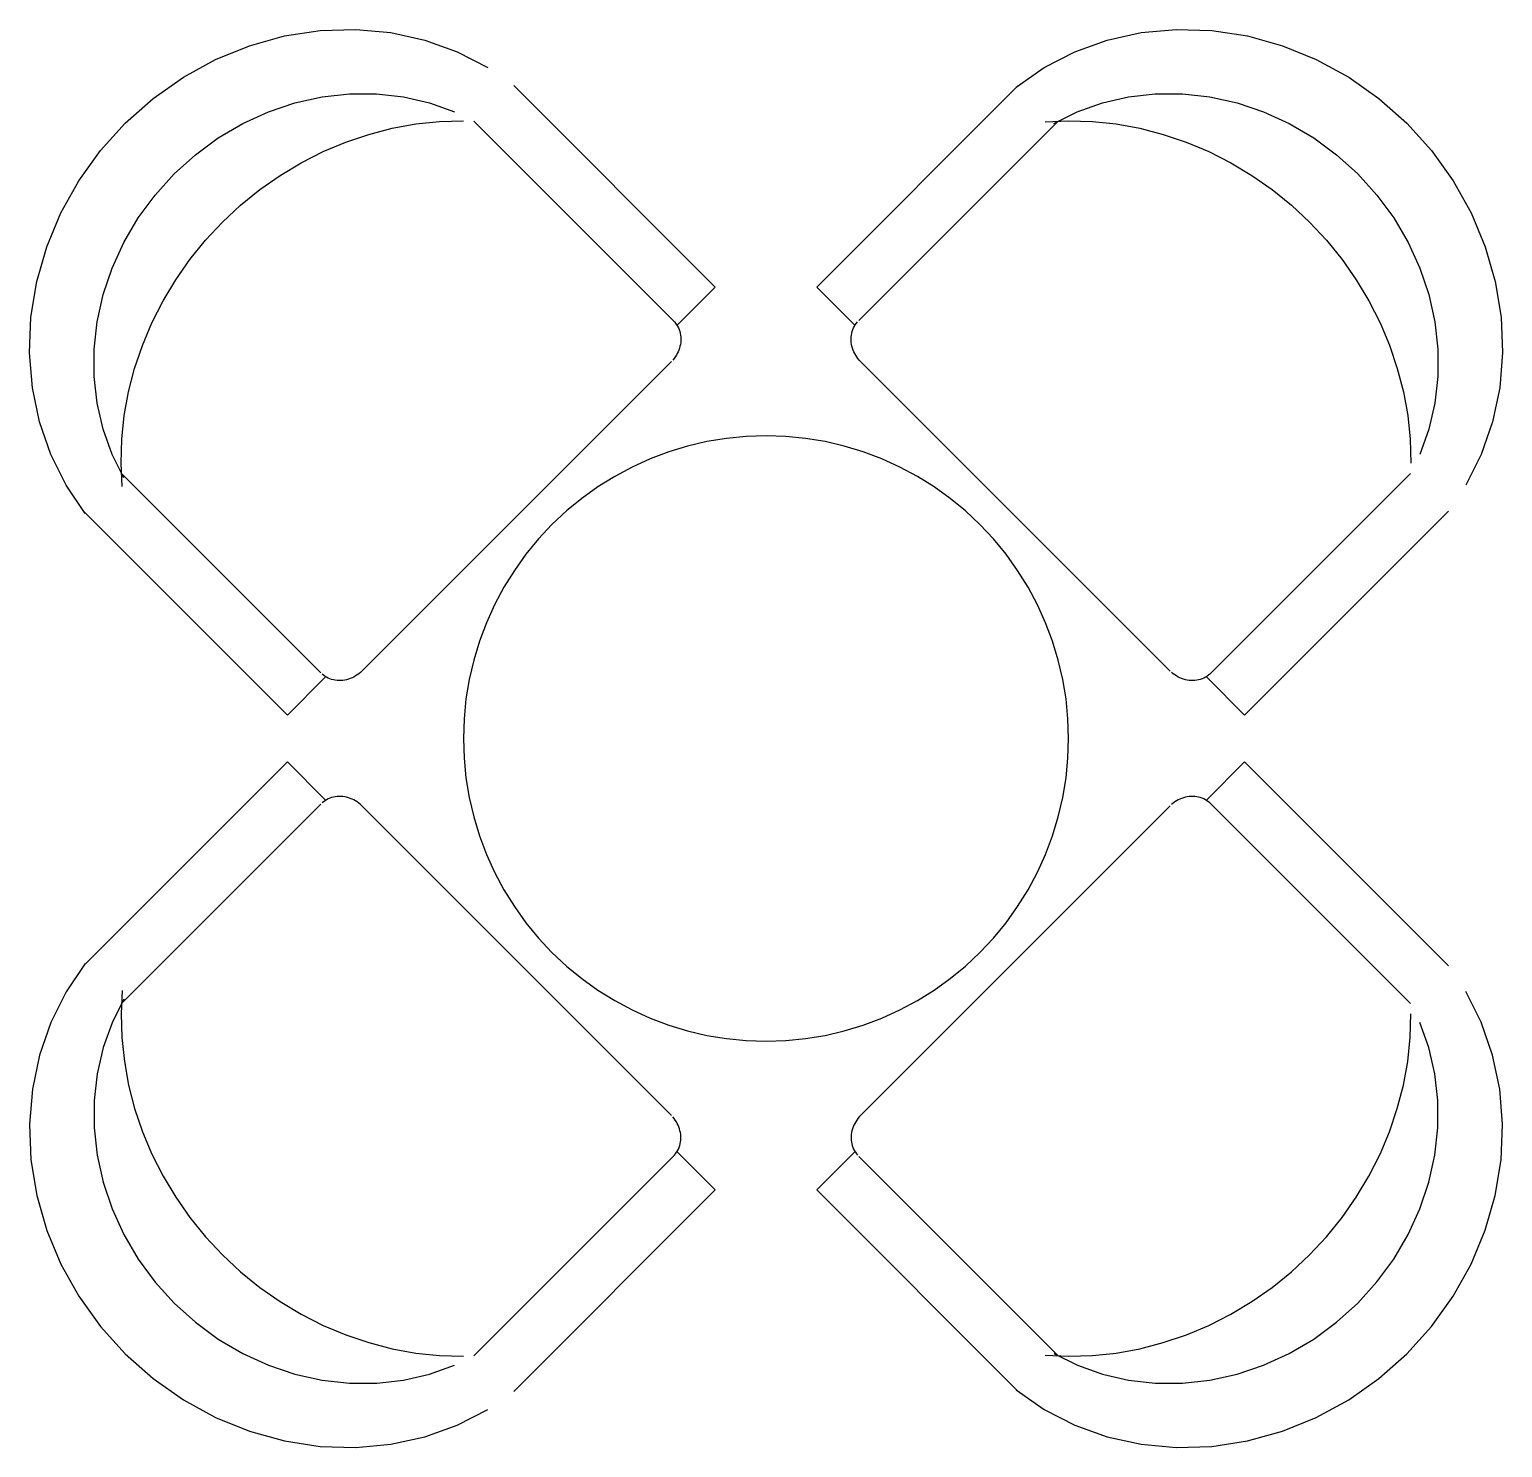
# Model space of a CAD drawing. Extents: x -81148 to 10972, y -53931 to 52487.
# Drawn here: x -30116 to -28656, y -28162 to -26756 of the extents above; entities that cross this region are included whole.
import ezdxf

# ---------------------------------------------------------------- set-up
doc = ezdxf.new("R2010")
doc.units = 0
doc.layers.get('0').update_dxf_attribs({"linetype": 'CONTINUOUS'})

msp = doc.modelspace()

# ---------------------------------------------------------------- linework, layer by layer
for p, q in [((-29897.8, -26772.5), (-29863.1, -26762.9)), ((-29863.1, -26762.9), (-29827.9, -26757.6)), ((-29827.9, -26757.6), (-29792.6, -26756.4)), ((-29792.6, -26756.4), (-29757.9, -26759.6)), ((-29757.9, -26759.6), (-29724.1, -26767.1)), ((-29724.1, -26767.1), (-29691.9, -26778.7)), ((-29079.8, -26778.7), (-29047.6, -26767.1)), ((-29047.6, -26767.1), (-29013.8, -26759.6)), ((-29013.8, -26759.6), (-28979.1, -26756.4)), ((-28979.1, -26756.4), (-28943.8, -26757.5)), ((-28943.8, -26757.5), (-28908.6, -26762.9)), ((-28908.6, -26762.9), (-28873.9, -26772.5)), ((-29931.4, -26786.2), (-29897.8, -26772.5)), ((-29691.9, -26778.7), (-29661.7, -26794.2)), ((-29110, -26794.2), (-29079.8, -26778.7)), ((-28873.9, -26772.5), (-28840.3, -26786.2)), ((-29963.4, -26803.7), (-29931.4, -26786.2)), ((-29137.8, -26813.5), (-29110, -26794.2)), ((-28840.3, -26786.2), (-28808.2, -26803.7)), ((-29993.5, -26824.8), (-29963.4, -26803.7)), ((-28808.2, -26803.7), (-28778.2, -26824.8)), ((-30021, -26849.2), (-29993.5, -26824.8)), ((-29852.8, -26829.3), (-29825.9, -26823.3)), ((-29825.9, -26823.3), (-29798.8, -26820.3)), ((-29798.8, -26820.3), (-29771.8, -26820.3)), ((-29771.8, -26820.3), (-29745.2, -26823.3)), ((-29745.2, -26823.3), (-29719.3, -26829.2)), ((-29436.1, -27011.8), (-29635.9, -26811.9)), ((-29335.6, -27011.8), (-29135.8, -26811.9)), ((-29052.4, -26829.2), (-29026.5, -26823.3)), ((-29026.5, -26823.3), (-28999.9, -26820.3)), ((-28999.9, -26820.3), (-28972.9, -26820.3)), ((-28972.9, -26820.3), (-28945.8, -26823.3)), ((-28945.8, -26823.3), (-28918.9, -26829.3)), ((-28778.2, -26824.8), (-28750.7, -26849.2)), ((-29904.5, -26849.7), (-29879.1, -26838.1)), ((-29879.1, -26838.1), (-29852.8, -26829.3)), ((-29719.3, -26829.2), (-29694.5, -26838.1)), ((-29100.6, -26849.7), (-29077.2, -26838.1)), ((-29077.2, -26838.1), (-29052.4, -26829.2)), ((-28918.9, -26829.3), (-28892.6, -26838.1)), ((-28892.6, -26838.1), (-28867.1, -26849.7)), ((-30045.6, -26876.5), (-30021, -26849.2)), ((-29928.8, -26863.9), (-29904.5, -26849.7)), ((-29779.7, -26860.4), (-29756.4, -26854.4)), ((-29756.4, -26854.4), (-29733, -26850.1)), ((-29733, -26850.1), (-29709.4, -26847.6)), ((-29709.4, -26847.6), (-29685.8, -26847)), ((-29477.8, -27044.9), (-29675.5, -26847.2)), ((-29293.9, -27044.9), (-29096.2, -26847.2)), ((-29109.2, -26848.1), (-29085.8, -26847)), ((-29085.8, -26847), (-29062.3, -26847.6)), ((-29062.3, -26847.6), (-29038.7, -26850.1)), ((-29038.7, -26850.1), (-29015.3, -26854.4)), ((-29015.3, -26854.4), (-28992, -26860.4)), ((-28867.1, -26849.7), (-28842.9, -26863.9)), ((-28750.7, -26849.2), (-28726, -26876.5)), ((-29951.5, -26880.6), (-29928.8, -26863.9)), ((-29824.9, -26877.5), (-29802.5, -26868.1)), ((-29802.5, -26868.1), (-29779.7, -26860.4)), ((-28992, -26860.4), (-28969.2, -26868.1)), ((-28969.2, -26868.1), (-28946.8, -26877.5)), ((-28842.9, -26863.9), (-28820.2, -26880.6)), ((-30067, -26906.4), (-30045.6, -26876.5)), ((-29972.5, -26899.6), (-29951.5, -26880.6)), ((-29846.6, -26888.5), (-29824.9, -26877.5)), ((-28946.8, -26877.5), (-28925.1, -26888.5)), ((-28820.2, -26880.6), (-28799.2, -26899.6)), ((-28726, -26876.5), (-28704.6, -26906.4)), ((-29867.6, -26901.1), (-29846.6, -26888.5)), ((-28925.1, -26888.5), (-28904.1, -26901.1)), ((-30084.9, -26938.3), (-30067, -26906.4)), ((-29991.4, -26920.6), (-29972.5, -26899.6)), ((-29887.7, -26915.2), (-29867.6, -26901.1)), ((-28904.1, -26901.1), (-28884, -26915.1)), ((-28799.2, -26899.6), (-28780.2, -26920.6)), ((-28704.6, -26906.4), (-28686.8, -26938.3)), ((-30008.1, -26943.3), (-29991.4, -26920.6)), ((-29906.7, -26930.6), (-29887.7, -26915.2)), ((-28884, -26915.1), (-28864.9, -26930.6)), ((-28780.2, -26920.6), (-28763.5, -26943.3)), ((-30098.8, -26971.8), (-30084.9, -26938.3)), ((-29924.7, -26947.4), (-29906.7, -26930.6)), ((-28864.9, -26930.6), (-28847, -26947.4)), ((-28686.8, -26938.3), (-28672.8, -26971.8)), ((-30022.4, -26967.6), (-30008.1, -26943.3)), ((-29941.5, -26965.3), (-29924.7, -26947.4)), ((-28847, -26947.4), (-28830.2, -26965.3)), ((-28763.5, -26943.3), (-28749.3, -26967.5)), ((-30034, -26993), (-30022.4, -26967.6)), ((-29956.9, -26984.4), (-29941.5, -26965.3)), ((-28830.2, -26965.3), (-28814.8, -26984.4)), ((-28749.3, -26967.5), (-28737.7, -26993)), ((-30108.8, -27006.4), (-30098.8, -26971.8)), ((-29971, -27004.5), (-29956.9, -26984.4)), ((-28814.8, -26984.4), (-28800.7, -27004.5)), ((-28672.8, -26971.8), (-28662.9, -27006.4)), ((-30042.8, -27019.3), (-30034, -26993)), ((-28737.7, -26993), (-28728.9, -27019.3)), ((-30114.5, -27041.6), (-30108.8, -27006.4)), ((-29983.5, -27025.5), (-29971, -27004.5)), ((-29473.9, -27049.6), (-29436.1, -27011.8)), ((-29297.8, -27049.6), (-29335.6, -27011.8)), ((-28800.7, -27004.5), (-28788.1, -27025.5)), ((-28662.9, -27006.4), (-28657.2, -27041.6)), ((-30048.8, -27046.2), (-30042.8, -27019.3)), ((-29994.6, -27047.2), (-29983.5, -27025.5)), ((-28788.1, -27025.5), (-28777.1, -27047.2)), ((-28728.9, -27019.3), (-28722.9, -27046.2)), ((-30116, -27076.9), (-30114.5, -27041.6)), ((-28657.2, -27041.6), (-28655.7, -27076.8)), ((-30051.8, -27073.3), (-30048.8, -27046.2)), ((-30004, -27069.6), (-29994.6, -27047.2)), ((-29477.8, -27044.9), (-29476.6, -27046.2)), ((-29476.6, -27046.2), (-29475.4, -27047.6)), ((-29475.4, -27047.6), (-29474.4, -27049.1)), ((-29474.4, -27049.1), (-29473.5, -27050.7)), ((-29473.5, -27050.7), (-29472.7, -27052.3)), ((-29472.7, -27052.3), (-29472, -27054)), ((-29472, -27054), (-29471.4, -27055.7)), ((-29471.4, -27055.7), (-29470.9, -27057.5)), ((-29470.9, -27057.5), (-29470.6, -27059.3)), ((-29470.6, -27059.3), (-29470.3, -27061.1)), ((-29301.3, -27061.1), (-29301.1, -27059.3)), ((-29301.1, -27059.3), (-29300.8, -27057.5)), ((-29300.8, -27057.5), (-29300.3, -27055.7)), ((-29300.3, -27055.7), (-29299.7, -27054)), ((-29299.7, -27054), (-29299, -27052.3)), ((-29299, -27052.3), (-29298.2, -27050.7)), ((-29298.2, -27050.7), (-29297.3, -27049.1)), ((-29297.3, -27049.1), (-29296.2, -27047.6)), ((-29296.2, -27047.6), (-29295.1, -27046.2)), ((-28777.1, -27047.2), (-28767.7, -27069.5)), ((-28722.9, -27046.2), (-28719.9, -27073.3)), ((-30051.8, -27100.3), (-30051.8, -27073.3)), ((-30011.7, -27092.4), (-30004, -27069.6)), ((-29471.6, -27072.3), (-29472.2, -27074.2)), ((-29471.1, -27070.5), (-29471.6, -27072.3)), ((-29470.7, -27068.6), (-29471.1, -27070.5)), ((-29470.4, -27066.7), (-29470.7, -27068.6)), ((-29470.3, -27064.9), (-29470.4, -27066.7)), ((-29470.3, -27061.1), (-29470.2, -27063)), ((-29470.2, -27063), (-29470.3, -27064.9)), ((-29301.4, -27063), (-29301.3, -27061.1)), ((-29301.4, -27064.9), (-29301.4, -27063)), ((-29301.3, -27066.7), (-29301.4, -27064.9)), ((-29301, -27068.6), (-29301.3, -27066.7)), ((-29300.6, -27070.5), (-29301, -27068.6)), ((-29300.1, -27072.3), (-29300.6, -27070.5)), ((-29299.5, -27074.2), (-29300.1, -27072.3)), ((-28767.7, -27069.5), (-28760, -27092.4)), ((-28719.9, -27073.3), (-28719.9, -27100.3)), ((-30113.1, -27111.7), (-30116, -27076.9)), ((-29786.5, -27392.5), (-29479.6, -27085.6)), ((-29477, -27082.6), (-29478.2, -27084.1)), ((-29475.8, -27081), (-29477, -27082.6)), ((-29474.7, -27079.4), (-29475.8, -27081)), ((-29473.8, -27077.7), (-29474.7, -27079.4)), ((-29472.9, -27076), (-29473.8, -27077.7)), ((-29472.2, -27074.2), (-29472.9, -27076)), ((-29298.7, -27076), (-29299.5, -27074.2)), ((-29297.9, -27077.7), (-29298.7, -27076)), ((-29296.9, -27079.4), (-29297.9, -27077.7)), ((-29295.9, -27081), (-29296.9, -27079.4)), ((-29294.7, -27082.6), (-29295.9, -27081)), ((-29293.4, -27084.1), (-29294.7, -27082.6)), ((-29292.1, -27085.6), (-29293.4, -27084.1)), ((-28985.2, -27392.5), (-29292.1, -27085.6)), ((-28655.7, -27076.8), (-28658.5, -27111.7)), ((-30048.8, -27126.9), (-30051.8, -27100.3)), ((-30017.7, -27115.7), (-30011.7, -27092.4)), ((-28760, -27092.4), (-28754, -27115.6)), ((-28719.9, -27100.3), (-28722.9, -27126.9)), ((-30106, -27145.5), (-30113.1, -27111.7)), ((-30022, -27139.1), (-30017.7, -27115.7)), ((-28754, -27115.6), (-28749.7, -27139.1)), ((-28658.5, -27111.7), (-28665.6, -27145.5)), ((-30042.8, -27152.8), (-30048.8, -27126.9)), ((-28722.9, -27126.9), (-28728.8, -27152.8)), ((-30094.8, -27177.9), (-30106, -27145.5)), ((-30024.4, -27162.7), (-30022, -27139.1)), ((-28749.7, -27139.1), (-28747.2, -27162.7)), ((-28665.6, -27145.5), (-28676.9, -27177.9)), ((-30034, -27177.6), (-30042.8, -27152.8)), ((-29405.5, -27159.9), (-29425, -27161.8)), ((-29385.8, -27159.3), (-29405.5, -27159.9)), ((-29366.2, -27159.9), (-29385.8, -27159.3)), ((-29346.7, -27161.8), (-29366.2, -27159.9)), ((-28728.8, -27152.8), (-28737.7, -27177.6)), ((-30025.1, -27186.2), (-30024.4, -27162.7)), ((-29482.3, -27175.2), (-29500.6, -27182.1)), ((-29463.5, -27169.5), (-29482.3, -27175.2)), ((-29444.4, -27165), (-29463.5, -27169.5)), ((-29425, -27161.8), (-29444.4, -27165)), ((-29327.3, -27165), (-29346.7, -27161.8)), ((-29308.2, -27169.5), (-29327.3, -27165)), ((-29289.4, -27175.2), (-29308.2, -27169.5)), ((-29271, -27182.1), (-29289.4, -27175.2)), ((-28747.2, -27162.7), (-28746.5, -27186.2)), ((-30079.6, -27208.3), (-30094.8, -27177.9)), ((-30022.4, -27201), (-30034, -27177.6)), ((-30024, -27209.6), (-30025.1, -27186.2)), ((-29518.5, -27190.2), (-29535.8, -27199.5)), ((-29500.6, -27182.1), (-29518.5, -27190.2)), ((-29253.1, -27190.2), (-29271, -27182.1)), ((-29235.8, -27199.5), (-29253.1, -27190.2)), ((-28676.9, -27177.9), (-28692.1, -27208.3)), ((-29827.2, -27394.3), (-30024.9, -27196.6)), ((-29535.8, -27199.5), (-29552.5, -27209.8)), ((-29219.2, -27209.8), (-29235.8, -27199.5)), ((-28944.5, -27394.3), (-28746.8, -27196.6)), ((-30060.6, -27236.3), (-30079.6, -27208.3)), ((-29552.5, -27209.8), (-29568.5, -27221.3)), ((-29203.2, -27221.3), (-29219.2, -27209.8)), ((-29860.3, -27436), (-30062.3, -27234)), ((-29583.6, -27233.7), (-29598, -27247.1)), ((-29568.5, -27221.3), (-29583.6, -27233.7)), ((-29188, -27233.7), (-29203.2, -27221.3)), ((-29173.7, -27247.1), (-29188, -27233.7)), ((-28911.4, -27436), (-28709.4, -27234)), ((-29598, -27247.1), (-29611.4, -27261.5)), ((-29160.3, -27261.5), (-29173.7, -27247.1)), ((-29611.4, -27261.5), (-29623.8, -27276.6)), ((-29147.8, -27276.6), (-29160.3, -27261.5)), ((-29623.8, -27276.6), (-29635.3, -27292.6)), ((-29136.4, -27292.6), (-29147.8, -27276.6)), ((-29635.3, -27292.6), (-29645.6, -27309.3)), ((-29126, -27309.3), (-29136.4, -27292.6)), ((-29645.6, -27309.3), (-29654.9, -27326.6)), ((-29116.8, -27326.6), (-29126, -27309.3)), ((-29654.9, -27326.6), (-29663, -27344.5)), ((-29108.7, -27344.5), (-29116.8, -27326.6)), ((-29663, -27344.5), (-29669.9, -27362.8)), ((-29101.8, -27362.8), (-29108.7, -27344.5)), ((-29669.9, -27362.8), (-29675.6, -27381.6)), ((-29096.1, -27381.6), (-29101.8, -27362.8)), ((-29789.4, -27395.1), (-29791, -27396.3)), ((-29787.9, -27393.9), (-29789.4, -27395.1)), ((-29786.5, -27392.5), (-29787.9, -27393.9)), ((-29675.6, -27381.6), (-29680.1, -27400.7)), ((-29091.6, -27400.7), (-29096.1, -27381.6)), ((-28982.2, -27395.1), (-28983.7, -27393.8)), ((-28980.6, -27396.3), (-28982.2, -27395.1)), ((-28944.5, -27394.3), (-28945.8, -27395.5)), ((-29860.3, -27436), (-29822.9, -27398.6)), ((-29824.5, -27396.6), (-29825.9, -27395.5)), ((-29823, -27397.7), (-29824.5, -27396.6)), ((-29821.4, -27398.6), (-29823, -27397.7)), ((-29819.8, -27399.4), (-29821.4, -27398.6)), ((-29818.1, -27400.1), (-29819.8, -27399.4)), ((-29816.4, -27400.7), (-29818.1, -27400.1)), ((-29814.6, -27401.2), (-29816.4, -27400.7)), ((-29812.8, -27401.5), (-29814.6, -27401.2)), ((-29811, -27401.7), (-29812.8, -27401.5)), ((-29809.1, -27401.8), (-29811, -27401.7)), ((-29807.2, -27401.8), (-29809.1, -27401.8)), ((-29805.3, -27401.7), (-29807.2, -27401.8)), ((-29803.4, -27401.4), (-29805.3, -27401.7)), ((-29801.6, -27401), (-29803.4, -27401.4)), ((-29799.7, -27400.5), (-29801.6, -27401)), ((-29797.9, -27399.9), (-29799.7, -27400.5)), ((-29796.1, -27399.1), (-29797.9, -27399.9)), ((-29794.4, -27398.3), (-29796.1, -27399.1)), ((-29792.7, -27397.3), (-29794.4, -27398.3)), ((-29791, -27396.3), (-29792.7, -27397.3)), ((-29680.1, -27400.7), (-29683.3, -27420.1)), ((-29088.4, -27420.1), (-29091.6, -27400.7)), ((-28979, -27397.3), (-28980.6, -27396.3)), ((-28977.3, -27398.3), (-28979, -27397.3)), ((-28975.6, -27399.1), (-28977.3, -27398.3)), ((-28973.8, -27399.9), (-28975.6, -27399.1)), ((-28971.9, -27400.5), (-28973.8, -27399.9)), ((-28970.1, -27401), (-28971.9, -27400.5)), ((-28968.2, -27401.4), (-28970.1, -27401)), ((-28966.3, -27401.7), (-28968.2, -27401.4)), ((-28964.5, -27401.8), (-28966.3, -27401.7)), ((-28962.6, -27401.8), (-28964.5, -27401.8)), ((-28960.7, -27401.7), (-28962.6, -27401.8)), ((-28958.9, -27401.5), (-28960.7, -27401.7)), ((-28957.1, -27401.2), (-28958.9, -27401.5)), ((-28955.3, -27400.7), (-28957.1, -27401.2)), ((-28953.5, -27400.1), (-28955.3, -27400.7)), ((-28951.9, -27399.4), (-28953.5, -27400.1)), ((-28950.2, -27398.6), (-28951.9, -27399.4)), ((-28948.7, -27397.7), (-28950.2, -27398.6)), ((-28911.4, -27436), (-28948.8, -27398.6)), ((-28947.2, -27396.6), (-28948.7, -27397.7)), ((-28945.8, -27395.5), (-28947.2, -27396.6)), ((-29683.3, -27420.1), (-29685.2, -27439.6)), ((-29086.5, -27439.6), (-29088.4, -27420.1)), ((-29685.2, -27439.6), (-29685.8, -27459.3)), ((-29085.8, -27459.3), (-29086.5, -27439.6)), ((-29685.8, -27459.3), (-29685.2, -27478.9)), ((-29086.5, -27478.9), (-29085.8, -27459.3)), ((-29860.3, -27482.5), (-30062.3, -27684.5)), ((-29860.3, -27482.5), (-29822.9, -27520)), ((-29685.2, -27478.9), (-29683.3, -27498.4)), ((-29088.4, -27498.4), (-29086.5, -27478.9)), ((-28911.4, -27482.5), (-28948.8, -27519.9)), ((-28911.4, -27482.5), (-28709.4, -27684.5)), ((-29683.3, -27498.4), (-29680.1, -27517.8)), ((-29091.6, -27517.8), (-29088.4, -27498.4)), ((-29827.2, -27524.2), (-30024.8, -27721.9)), ((-29824.5, -27521.9), (-29825.9, -27523)), ((-29823, -27520.9), (-29824.5, -27521.9)), ((-29821.4, -27519.9), (-29823, -27520.9)), ((-29819.8, -27519.1), (-29821.4, -27519.9)), ((-29818.1, -27518.4), (-29819.8, -27519.1)), ((-29816.4, -27517.8), (-29818.1, -27518.4)), ((-29814.6, -27517.4), (-29816.4, -27517.8)), ((-29812.8, -27517), (-29814.6, -27517.4)), ((-29810.9, -27516.8), (-29812.8, -27517)), ((-29809.1, -27516.7), (-29810.9, -27516.8)), ((-29807.2, -27516.7), (-29809.1, -27516.7)), ((-29805.3, -27516.9), (-29807.2, -27516.7)), ((-29803.4, -27517.1), (-29805.3, -27516.9)), ((-29801.6, -27517.5), (-29803.4, -27517.1)), ((-29799.7, -27518), (-29801.6, -27517.5)), ((-29797.9, -27518.6), (-29799.7, -27518)), ((-29796.1, -27519.4), (-29797.9, -27518.6)), ((-29794.4, -27520.2), (-29796.1, -27519.4)), ((-29792.7, -27521.2), (-29794.4, -27520.2)), ((-29791, -27522.2), (-29792.7, -27521.2)), ((-29789.4, -27523.4), (-29791, -27522.2)), ((-29787.9, -27524.7), (-29789.4, -27523.4)), ((-29786.5, -27526), (-29787.9, -27524.7)), ((-29786.5, -27526), (-29479.6, -27833)), ((-29680.1, -27517.8), (-29675.6, -27536.9)), ((-28985.1, -27526), (-29292.1, -27833)), ((-29096.1, -27536.9), (-29091.6, -27517.8)), ((-28982.2, -27523.4), (-28983.7, -27524.7)), ((-28980.6, -27522.2), (-28982.2, -27523.4)), ((-28979, -27521.2), (-28980.6, -27522.2)), ((-28977.3, -27520.2), (-28979, -27521.2)), ((-28975.6, -27519.4), (-28977.3, -27520.2)), ((-28973.8, -27518.6), (-28975.6, -27519.4)), ((-28971.9, -27518), (-28973.8, -27518.6)), ((-28970.1, -27517.5), (-28971.9, -27518)), ((-28968.2, -27517.1), (-28970.1, -27517.5)), ((-28966.3, -27516.8), (-28968.2, -27517.1)), ((-28964.5, -27516.7), (-28966.3, -27516.8)), ((-28962.6, -27516.7), (-28964.5, -27516.7)), ((-28960.7, -27516.8), (-28962.6, -27516.7)), ((-28958.9, -27517), (-28960.7, -27516.8)), ((-28957.1, -27517.4), (-28958.9, -27517)), ((-28955.3, -27517.8), (-28957.1, -27517.4)), ((-28953.5, -27518.4), (-28955.3, -27517.8)), ((-28951.9, -27519.1), (-28953.5, -27518.4)), ((-28950.2, -27519.9), (-28951.9, -27519.1)), ((-28948.7, -27520.9), (-28950.2, -27519.9)), ((-28947.2, -27521.9), (-28948.7, -27520.9)), ((-28945.8, -27523), (-28947.2, -27521.9)), ((-28944.5, -27524.2), (-28945.8, -27523)), ((-28944.5, -27524.2), (-28746.8, -27721.9)), ((-29675.6, -27536.9), (-29669.9, -27555.7)), ((-29101.8, -27555.7), (-29096.1, -27536.9)), ((-29669.9, -27555.7), (-29663, -27574.1)), ((-29108.7, -27574.1), (-29101.8, -27555.7)), ((-29663, -27574.1), (-29654.9, -27591.9)), ((-29116.8, -27591.9), (-29108.7, -27574.1)), ((-29654.9, -27591.9), (-29645.6, -27609.3)), ((-29126, -27609.3), (-29116.8, -27591.9)), ((-29645.6, -27609.3), (-29635.3, -27625.9)), ((-29136.4, -27625.9), (-29126, -27609.3)), ((-29635.3, -27625.9), (-29623.8, -27641.9)), ((-29147.8, -27641.9), (-29136.4, -27625.9)), ((-29623.8, -27641.9), (-29611.4, -27657.1)), ((-29160.3, -27657.1), (-29147.8, -27641.9)), ((-29611.4, -27657.1), (-29598, -27671.4)), ((-29173.7, -27671.4), (-29160.3, -27657.1)), ((-29598, -27671.4), (-29583.6, -27684.8)), ((-29188, -27684.8), (-29173.7, -27671.4)), ((-30060.6, -27682.3), (-30079.6, -27710.3)), ((-29583.6, -27684.8), (-29568.5, -27697.3)), ((-29203.2, -27697.3), (-29188, -27684.8)), ((-29568.5, -27697.3), (-29552.5, -27708.7)), ((-29219.2, -27708.7), (-29203.2, -27697.3)), ((-30079.6, -27710.3), (-30094.8, -27740.7)), ((-30024, -27708.9), (-30025.1, -27732.3)), ((-29552.5, -27708.7), (-29535.8, -27719.1)), ((-29235.8, -27719.1), (-29219.2, -27708.7)), ((-28676.9, -27740.6), (-28692.1, -27710.2)), ((-30022.4, -27717.5), (-30034, -27741)), ((-29535.8, -27719.1), (-29518.5, -27728.3)), ((-29518.5, -27728.3), (-29500.6, -27736.4)), ((-29271, -27736.4), (-29253.1, -27728.3)), ((-29253.1, -27728.3), (-29235.8, -27719.1)), ((-30094.8, -27740.7), (-30106, -27773)), ((-30034, -27741), (-30042.8, -27765.7)), ((-30025.1, -27732.3), (-30024.4, -27755.8)), ((-29500.6, -27736.4), (-29482.3, -27743.3)), ((-29482.3, -27743.3), (-29463.5, -27749)), ((-29308.2, -27749), (-29289.4, -27743.3)), ((-29289.4, -27743.3), (-29271, -27736.4)), ((-28747.2, -27755.8), (-28746.5, -27732.3)), ((-28728.8, -27765.7), (-28737.7, -27740.9)), ((-28665.6, -27773), (-28676.9, -27740.6)), ((-30024.4, -27755.8), (-30021.9, -27779.4)), ((-29463.5, -27749), (-29444.4, -27753.5)), ((-29444.4, -27753.5), (-29425, -27756.7)), ((-29425, -27756.7), (-29405.5, -27758.6)), ((-29405.5, -27758.6), (-29385.8, -27759.3)), ((-29385.8, -27759.3), (-29366.2, -27758.6)), ((-29366.2, -27758.6), (-29346.7, -27756.7)), ((-29346.7, -27756.7), (-29327.3, -27753.5)), ((-29327.3, -27753.5), (-29308.2, -27749)), ((-28749.7, -27779.4), (-28747.2, -27755.8)), ((-30106, -27773), (-30113.1, -27806.9)), ((-30042.8, -27765.7), (-30048.8, -27791.6)), ((-28722.9, -27791.6), (-28728.8, -27765.7)), ((-28658.5, -27806.8), (-28665.6, -27773)), ((-30021.9, -27779.4), (-30017.7, -27802.9)), ((-28754, -27802.9), (-28749.7, -27779.4)), ((-30048.8, -27791.6), (-30051.8, -27818.2)), ((-30017.7, -27802.9), (-30011.7, -27826.1)), ((-28760, -27826.1), (-28754, -27802.9)), ((-28719.9, -27818.2), (-28722.9, -27791.6)), ((-30113.1, -27806.9), (-30116, -27841.7)), ((-30051.8, -27818.2), (-30051.8, -27845.2)), ((-28719.9, -27845.2), (-28719.9, -27818.2)), ((-28655.7, -27841.7), (-28658.5, -27806.8)), ((-30011.7, -27826.1), (-30004, -27849)), ((-29292.1, -27833), (-29293.4, -27834.4)), ((-28767.7, -27849), (-28760, -27826.1)), ((-30116, -27841.7), (-30114.5, -27876.9)), ((-30051.8, -27845.2), (-30048.8, -27872.3)), ((-29477, -27835.9), (-29478.2, -27834.4)), ((-29475.8, -27837.5), (-29477, -27835.9)), ((-29474.7, -27839.1), (-29475.8, -27837.5)), ((-29473.8, -27840.8), (-29474.7, -27839.1)), ((-29472.9, -27842.6), (-29473.8, -27840.8)), ((-29472.2, -27844.3), (-29472.9, -27842.6)), ((-29471.6, -27846.2), (-29472.2, -27844.3)), ((-29471.1, -27848), (-29471.6, -27846.2)), ((-29300.1, -27846.2), (-29300.6, -27848)), ((-29299.5, -27844.3), (-29300.1, -27846.2)), ((-29298.7, -27842.6), (-29299.5, -27844.3)), ((-29297.9, -27840.8), (-29298.7, -27842.6)), ((-29296.9, -27839.1), (-29297.9, -27840.8)), ((-29295.9, -27837.5), (-29296.9, -27839.1)), ((-29294.7, -27835.9), (-29295.9, -27837.5)), ((-29293.4, -27834.4), (-29294.7, -27835.9)), ((-28722.9, -27872.3), (-28719.9, -27845.2)), ((-28657.1, -27876.9), (-28655.7, -27841.7)), ((-30004, -27849), (-29994.6, -27871.3)), ((-29471.4, -27862.8), (-29470.9, -27861.1)), ((-29470.7, -27849.9), (-29471.1, -27848)), ((-29470.9, -27861.1), (-29470.6, -27859.2)), ((-29470.4, -27851.8), (-29470.7, -27849.9)), ((-29470.6, -27859.2), (-29470.3, -27857.4)), ((-29470.3, -27853.7), (-29470.4, -27851.8)), ((-29470.2, -27855.5), (-29470.3, -27853.7)), ((-29470.3, -27857.4), (-29470.2, -27855.5)), ((-29301.3, -27851.8), (-29301.4, -27853.7)), ((-29301.4, -27853.7), (-29301.4, -27855.5)), ((-29301.4, -27855.5), (-29301.3, -27857.4)), ((-29301, -27849.9), (-29301.3, -27851.8)), ((-29301.3, -27857.4), (-29301.1, -27859.2)), ((-29301.1, -27859.2), (-29300.7, -27861.1)), ((-29300.6, -27848), (-29301, -27849.9)), ((-29300.7, -27861.1), (-29300.3, -27862.8)), ((-28777.1, -27871.3), (-28767.7, -27849)), ((-30114.5, -27876.9), (-30108.8, -27912.1)), ((-30048.8, -27872.3), (-30042.8, -27899.2)), ((-29994.6, -27871.3), (-29983.5, -27893.1)), ((-29477.8, -27873.6), (-29675.5, -28071.3)), ((-29477.8, -27873.6), (-29476.6, -27872.3)), ((-29476.6, -27872.3), (-29475.4, -27870.9)), ((-29475.4, -27870.9), (-29474.4, -27869.4)), ((-29474.4, -27869.4), (-29473.5, -27867.9)), ((-29473.9, -27869), (-29436.1, -27906.8)), ((-29473.5, -27867.9), (-29472.7, -27866.2)), ((-29472.7, -27866.2), (-29472, -27864.6)), ((-29472, -27864.6), (-29471.4, -27862.8)), ((-29297.8, -27869), (-29335.6, -27906.8)), ((-29300.3, -27862.8), (-29299.7, -27864.6)), ((-29299.7, -27864.6), (-29299, -27866.2)), ((-29299, -27866.2), (-29298.2, -27867.9)), ((-29298.2, -27867.9), (-29297.2, -27869.4)), ((-29297.2, -27869.4), (-29296.2, -27870.9)), ((-29296.2, -27870.9), (-29295.1, -27872.3)), ((-29293.9, -27873.6), (-29096.2, -28071.3)), ((-28788.1, -27893), (-28777.1, -27871.3)), ((-28728.8, -27899.2), (-28722.9, -27872.3)), ((-28662.9, -27912.1), (-28657.1, -27876.9)), ((-30042.8, -27899.2), (-30034, -27925.5)), ((-29983.5, -27893.1), (-29971, -27914)), ((-28800.7, -27914), (-28788.1, -27893)), ((-28737.7, -27925.5), (-28728.8, -27899.2)), ((-30108.8, -27912.1), (-30098.8, -27946.8)), ((-29971, -27914), (-29956.9, -27934.1)), ((-29436.1, -27906.8), (-29635.9, -28106.6)), ((-29335.6, -27906.8), (-29135.7, -28106.6)), ((-28814.7, -27934.1), (-28800.7, -27914)), ((-28672.8, -27946.7), (-28662.9, -27912.1)), ((-30034, -27925.5), (-30022.4, -27951)), ((-29956.9, -27934.1), (-29941.5, -27953.2)), ((-28830.2, -27953.2), (-28814.7, -27934.1)), ((-28749.3, -27951), (-28737.7, -27925.5)), ((-30098.8, -27946.8), (-30084.9, -27980.3)), ((-28686.8, -27980.2), (-28672.8, -27946.7)), ((-30022.4, -27951), (-30008.1, -27975.2)), ((-29941.5, -27953.2), (-29924.7, -27971.2)), ((-28847, -27971.1), (-28830.2, -27953.2)), ((-28763.5, -27975.2), (-28749.3, -27951)), ((-30008.1, -27975.2), (-29991.4, -27998)), ((-29924.7, -27971.2), (-29906.7, -27987.9)), ((-28864.9, -27987.9), (-28847, -27971.1)), ((-28780.2, -27997.9), (-28763.5, -27975.2)), ((-30084.9, -27980.3), (-30067, -28012.2)), ((-29906.7, -27987.9), (-29887.6, -28003.4)), ((-28884, -28003.4), (-28864.9, -27987.9)), ((-28704.6, -28012.2), (-28686.8, -27980.2)), ((-29991.4, -27998), (-29972.5, -28018.9)), ((-29887.6, -28003.4), (-29867.6, -28017.4)), ((-28904.1, -28017.4), (-28884, -28003.4)), ((-28799.2, -28018.9), (-28780.2, -27997.9)), ((-30067, -28012.2), (-30045.6, -28042)), ((-29972.5, -28018.9), (-29951.5, -28037.9)), ((-29867.6, -28017.4), (-29846.6, -28030)), ((-28925.1, -28030), (-28904.1, -28017.4)), ((-28820.2, -28037.9), (-28799.2, -28018.9)), ((-28726, -28042), (-28704.6, -28012.2)), ((-29846.6, -28030), (-29824.9, -28041)), ((-28946.8, -28041), (-28925.1, -28030)), ((-30045.6, -28042), (-30021, -28069.3)), ((-29951.5, -28037.9), (-29928.8, -28054.6)), ((-29824.9, -28041), (-29802.5, -28050.4)), ((-29802.5, -28050.4), (-29779.6, -28058.1)), ((-28992, -28058.1), (-28969.1, -28050.4)), ((-28969.1, -28050.4), (-28946.8, -28041)), ((-28842.9, -28054.6), (-28820.2, -28037.9)), ((-28750.7, -28069.3), (-28726, -28042)), ((-29928.8, -28054.6), (-29904.5, -28068.8)), ((-29779.6, -28058.1), (-29756.4, -28064.1)), ((-29756.4, -28064.1), (-29732.9, -28068.4)), ((-29038.7, -28068.4), (-29015.2, -28064.1)), ((-29015.2, -28064.1), (-28992, -28058.1)), ((-28867.1, -28068.8), (-28842.9, -28054.6)), ((-30021, -28069.3), (-29993.4, -28093.7)), ((-29904.5, -28068.8), (-29879.1, -28080.4)), ((-29879.1, -28080.4), (-29852.8, -28089.3)), ((-29732.9, -28068.4), (-29709.4, -28070.9)), ((-29719.3, -28089.3), (-29694.5, -28080.5)), ((-29709.4, -28070.9), (-29685.8, -28071.6)), ((-29109.2, -28070.5), (-29085.8, -28071.6)), ((-29100.6, -28068.9), (-29077.1, -28080.5)), ((-29085.8, -28071.6), (-29062.3, -28070.9)), ((-29077.1, -28080.5), (-29052.4, -28089.3)), ((-29062.3, -28070.9), (-29038.7, -28068.4)), ((-28918.9, -28089.3), (-28892.6, -28080.4)), ((-28892.6, -28080.4), (-28867.1, -28068.8)), ((-28778.2, -28093.7), (-28750.7, -28069.3)), ((-29993.4, -28093.7), (-29963.4, -28114.8)), ((-29852.8, -28089.3), (-29825.9, -28095.2)), ((-29825.9, -28095.2), (-29798.8, -28098.2)), ((-29771.7, -28098.2), (-29745.1, -28095.2)), ((-29745.1, -28095.2), (-29719.3, -28089.3)), ((-29052.4, -28089.3), (-29026.5, -28095.2)), ((-29026.5, -28095.2), (-28999.9, -28098.2)), ((-28972.9, -28098.2), (-28945.8, -28095.2)), ((-28945.8, -28095.2), (-28918.9, -28089.3)), ((-28808.2, -28114.8), (-28778.2, -28093.7)), ((-29798.8, -28098.2), (-29771.7, -28098.2)), ((-29137.8, -28105), (-29110, -28124.3)), ((-28999.9, -28098.2), (-28972.9, -28098.2)), ((-29963.4, -28114.8), (-29931.4, -28132.3)), ((-29691.9, -28139.9), (-29661.7, -28124.3)), ((-29110, -28124.3), (-29079.8, -28139.9)), ((-28840.3, -28132.3), (-28808.2, -28114.8)), ((-29931.4, -28132.3), (-29897.7, -28146)), ((-29724.1, -28151.4), (-29691.9, -28139.9)), ((-29079.8, -28139.9), (-29047.5, -28151.4)), ((-28873.9, -28146), (-28840.3, -28132.3)), ((-29897.7, -28146), (-29863.1, -28155.6)), ((-29757.8, -28158.9), (-29724.1, -28151.4)), ((-29047.5, -28151.4), (-29013.8, -28158.9)), ((-28908.6, -28155.6), (-28873.9, -28146)), ((-29863.1, -28155.6), (-29827.8, -28161)), ((-29827.8, -28161), (-29792.6, -28162.1)), ((-29792.6, -28162.1), (-29757.8, -28158.9)), ((-29013.8, -28158.9), (-28979.1, -28162.1)), ((-28979.1, -28162.1), (-28943.8, -28161)), ((-28943.8, -28161), (-28908.6, -28155.6))]:
    msp.add_line(p, q)

doc.saveas('drawing.dxf')
